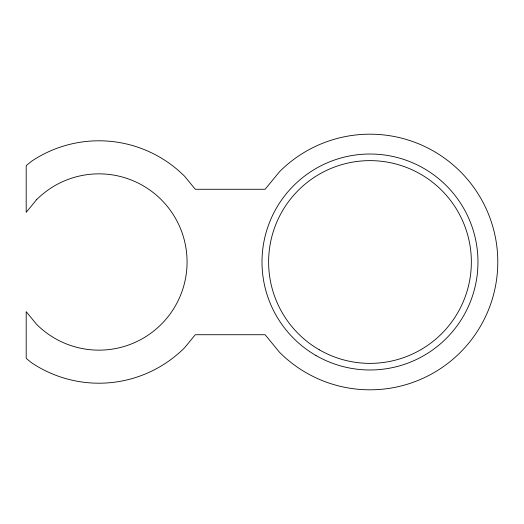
<?xml version="1.0" encoding="UTF-8"?>
<svg xmlns="http://www.w3.org/2000/svg" width="524" height="524" viewBox="0 0 524 524"><rect width="100%" height="100%" fill="white"/><g stroke="black" fill="none" stroke-linecap="round" stroke-linejoin="round"><path stroke-width="0.79" d="M36.595 199.67L26.2 212.331L26.2 165.643L31.584 161.222A121.208 121.208 0 0 1 184.631 176.293L195.282 189.275L265.111 189.275L279.6 171.623A127.817 127.817 0 0 1 460.36 171.623A127.817 127.817 0 0 1 460.36 352.377A127.817 127.817 0 0 1 279.6 352.377L265.111 334.725L195.282 334.725L184.631 347.707A121.208 121.208 0 0 1 31.584 362.778L26.2 358.357L26.2 311.669L36.595 324.33A88.15 88.15 0 0 0 161.254 324.33A88.15 88.15 0 0 0 161.254 199.67A88.15 88.15 0 0 0 36.595 199.67M315.992 355.514A107.983 107.983 0 0 0 477.967 262A107.983 107.983 0 0 0 315.992 168.486A107.983 107.983 0 0 0 315.992 355.514M319.299 349.79A101.374 101.374 0 0 0 471.358 262A101.374 101.374 0 0 0 319.299 174.21A101.374 101.374 0 0 0 319.299 349.79"/></g></svg>
